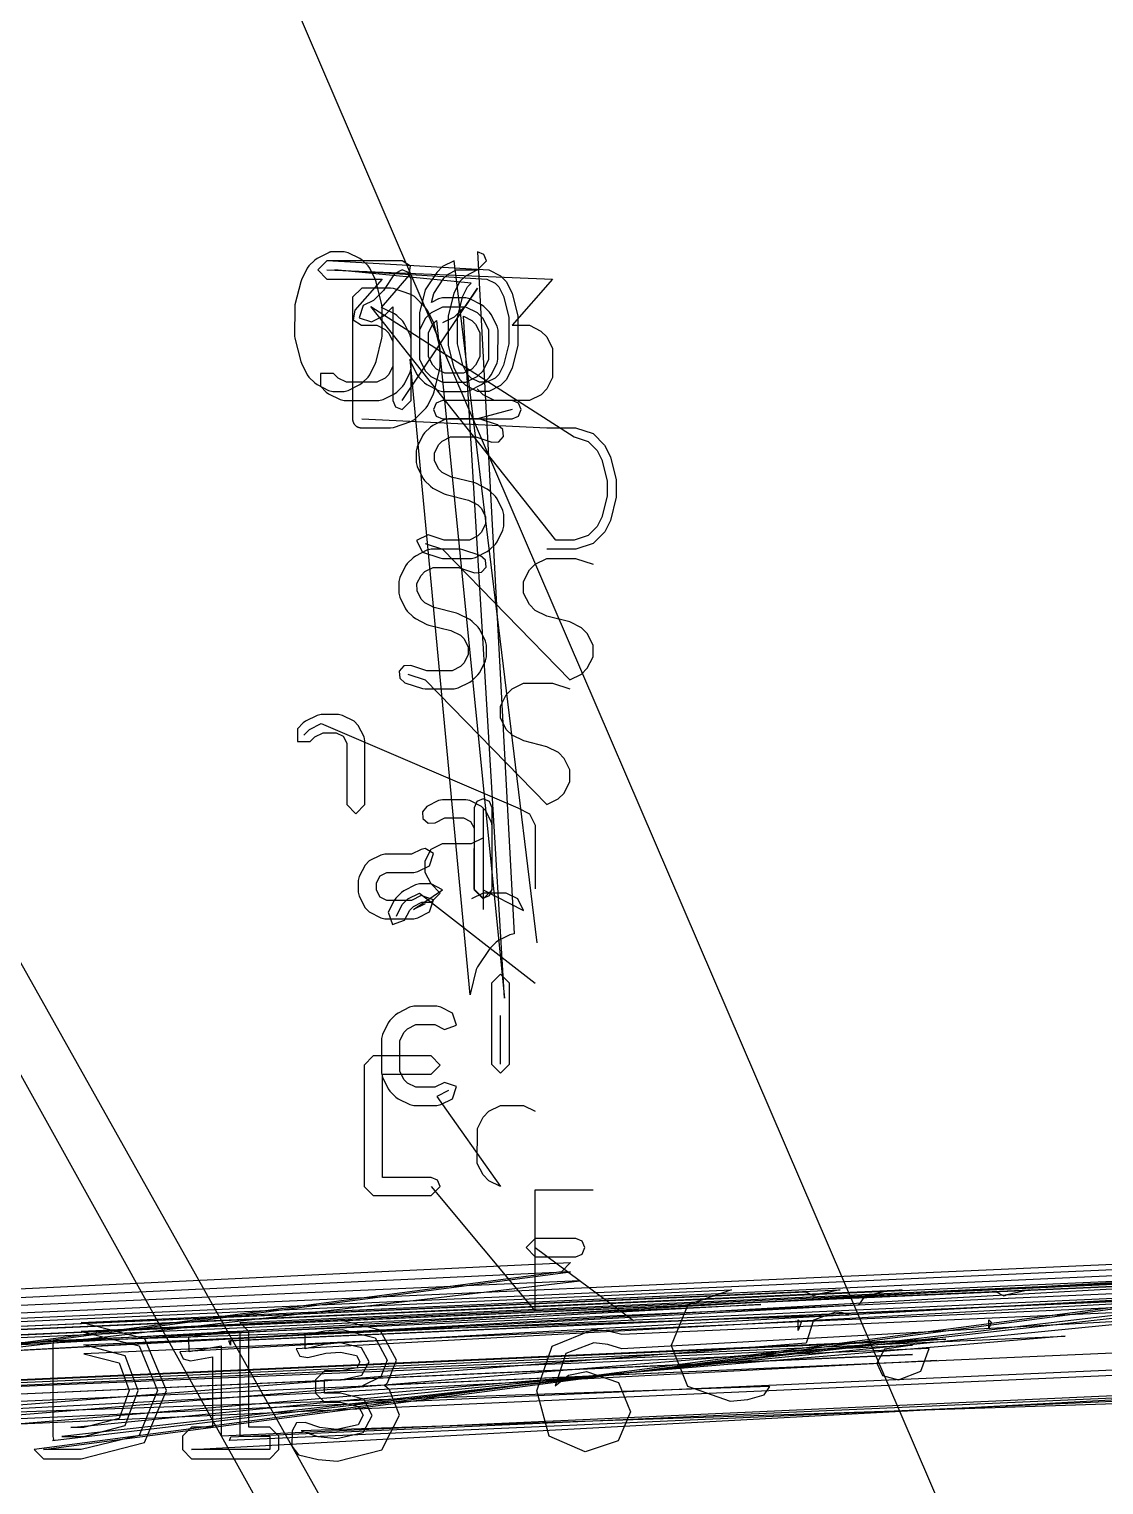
# Model space of a CAD drawing. Extents: x 0 to 334, y -361 to 120.
# Drawn here: x 147.76 to 156.61, y -13.02 to -1.04 of the extents above; entities that cross this region are included whole.
import ezdxf

# ---------------------------------------------------------------- set-up
doc = ezdxf.new("R2010")
doc.units = 0

msp = doc.modelspace()

# ---------------------------------------------------------------- linework, layer by layer
at = {"layer": 'Layer 1'}
for p, q in [((96.89, 81.7422), (317.14, -314.473)), ((96.89, 81.7422), (317.14, -310.473)), ((131.8, 41.4079), (190.42, -95.0149)), ((150.23401, -2.876572), (150.23365, -2.876716)), ((150.23437, -2.876427), (150.23401, -2.876572)), ((150.23472, -2.876285), (150.23437, -2.876427)), ((150.23508, -2.876144), (150.23472, -2.876285)), ((150.23544, -2.876006), (150.23508, -2.876144)), ((150.2358, -2.875869), (150.23544, -2.876006)), ((150.23616, -2.875735), (150.2358, -2.875869)), ((150.23652, -2.875602), (150.23616, -2.875735)), ((150.23689, -2.875471), (150.23652, -2.875602)), ((150.23725, -2.875341), (150.23689, -2.875471)), ((150.23761, -2.875215), (150.23725, -2.875341)), ((150.23798, -2.875089), (150.23761, -2.875215)), ((150.23834, -2.874965), (150.23798, -2.875089)), ((150.23871, -2.874843), (150.23834, -2.874965)), ((150.23907, -2.874724), (150.23871, -2.874843)), ((150.23944, -2.874606), (150.23907, -2.874724)), ((150.23981, -2.87449), (150.23944, -2.874606)), ((150.24017, -2.874375), (150.23981, -2.87449)), ((150.24054, -2.874264), (150.24017, -2.874375)), ((150.24091, -2.874152), (150.24054, -2.874264)), ((150.24128, -2.874045), (150.24091, -2.874152)), ((150.24165, -2.873937), (150.24128, -2.874045)), ((150.24202, -2.873833), (150.24165, -2.873937)), ((150.24239, -2.87373), (150.24202, -2.873833)), ((150.24276, -2.87363), (150.24239, -2.87373)), ((150.24314, -2.87353), (150.24276, -2.87363)), ((150.24351, -2.873434), (150.24314, -2.87353)), ((150.24388, -2.873338), (150.24351, -2.873434)), ((150.24425, -2.873245), (150.24388, -2.873338)), ((150.24463, -2.873153), (150.24425, -2.873245)), ((150.245, -2.873064), (150.24463, -2.873153)), ((150.24538, -2.872976), (150.245, -2.873064)), ((150.24575, -2.872891), (150.24538, -2.872976)), ((150.24613, -2.872807), (150.24575, -2.872891)), ((150.2465, -2.872726), (150.24613, -2.872807)), ((150.24688, -2.872646), (150.2465, -2.872726)), ((150.24726, -2.872568), (150.24688, -2.872646)), ((150.24764, -2.872492), (150.24726, -2.872568)), ((150.24801, -2.872418), (150.24764, -2.872492)), ((150.24839, -2.872346), (150.24801, -2.872418)), ((150.24877, -2.872276), (150.24839, -2.872346)), ((150.24915, -2.872208), (150.24877, -2.872276)), ((150.24953, -2.872142), (150.24915, -2.872208)), ((150.24991, -2.872077), (150.24953, -2.872142)), ((150.25029, -2.872015), (150.24991, -2.872077)), ((150.25067, -2.871954), (150.25029, -2.872015)), ((150.25105, -2.871897), (150.25067, -2.871954)), ((150.25143, -2.87184), (150.25105, -2.871897)), ((150.25181, -2.871786), (150.25143, -2.87184)), ((150.25219, -2.871733), (150.25181, -2.871786)), ((150.25257, -2.871683), (150.25219, -2.871733)), ((150.25296, -2.871633), (150.25257, -2.871683)), ((150.25334, -2.871587), (150.25296, -2.871633)), ((150.25372, -2.871542), (150.25334, -2.871587)), ((150.2541, -2.8715), (150.25372, -2.871542)), ((150.25449, -2.871459), (150.2541, -2.8715)), ((150.25487, -2.871421), (150.25449, -2.871459)), ((150.25525, -2.871383), (150.25487, -2.871421)), ((150.25564, -2.871349), (150.25525, -2.871383)), ((150.25602, -2.871315), (150.25564, -2.871349)), ((150.2564, -2.871285), (150.25602, -2.871315)), ((150.25679, -2.871255), (150.2564, -2.871285)), ((150.25717, -2.871229), (150.25679, -2.871255)), ((150.25756, -2.871203), (150.25717, -2.871229)), ((150.25794, -2.871181), (150.25756, -2.871203)), ((150.25832, -2.871159), (150.25794, -2.871181)), ((150.25871, -2.871141), (150.25832, -2.871159)), ((150.25909, -2.871123), (150.25871, -2.871141)), ((150.25948, -2.871109), (150.25909, -2.871123)), ((150.25986, -2.871095), (150.25948, -2.871109)), ((150.26025, -2.871084), (150.25986, -2.871095)), ((150.26063, -2.871074), (150.26025, -2.871084)), ((150.26102, -2.871068), (150.26063, -2.871074)), ((150.2614, -2.871062), (150.26102, -2.871068)), ((150.26179, -2.871059), (150.2614, -2.871062)), ((150.26217, -2.871057), (150.26179, -2.871059)), ((150.26223, -2.871057), (150.26217, -2.871057)), ((150.3569, -2.871057), (150.26223, -2.871057)), ((150.39044, -2.878975), (150.3569, -2.871057)), ((151.506033, -2.893027), (151.453, -2.87106)), ((151.453, -2.87106), (151.75468, -8.48742)), ((150.06634, -2.988263), (150.0523, -3.007755)), ((150.11396, -2.940644), (150.06634, -2.988263)), ((150.13345, -2.926595), (150.11396, -2.940644)), ((150.22869, -2.878975), (150.13345, -2.926595)), ((150.214, -2.946057), (150.139, -3.021057)), ((150.833, -2.946061), (150.214, -2.946057)), ((150.22875, -2.878948), (150.22869, -2.878975)), ((150.22909, -2.878778), (150.22875, -2.878948)), ((150.22944, -2.878607), (150.22909, -2.878778)), ((150.22979, -2.878441), (150.22944, -2.878607)), ((150.23013, -2.878274), (150.22979, -2.878441)), ((150.23048, -2.878111), (150.23013, -2.878274)), ((150.23083, -2.877948), (150.23048, -2.878111)), ((150.23118, -2.877789), (150.23083, -2.877948)), ((150.23153, -2.87763), (150.23118, -2.877789)), ((150.23188, -2.877474), (150.23153, -2.87763)), ((150.23224, -2.877318), (150.23188, -2.877474)), ((150.23259, -2.877165), (150.23224, -2.877318)), ((150.23294, -2.877014), (150.23259, -2.877165)), ((150.2333, -2.876865), (150.23294, -2.877014)), ((150.23365, -2.876716), (150.2333, -2.876865)), ((150.26223, -2.946057), (151.548, -3.02106)), ((150.48568, -2.926595), (150.39044, -2.878975)), ((150.50517, -2.940644), (150.48568, -2.926595)), ((150.55279, -2.988263), (150.50517, -2.940644)), ((150.56684, -3.007755), (150.55279, -2.988263)), ((150.901285, -2.990076), (150.833, -2.946061)), ((150.88944, -3.070449), (150.901285, -2.990076)), ((151.16677, -2.99368), (151.11915, -3.041299)), ((151.262, -2.94606), (151.16677, -2.99368)), ((151.94516, -8.56242), (151.262, -2.94606)), ((151.453, -3.02106), (151.528, -2.94606)), ((151.528, -2.94606), (151.506033, -2.893027)), ((150.00468, -3.102993), (149.999, -3.118344)), ((150.0523, -3.007755), (150.00468, -3.102993)), ((150.139, -3.021057), (150.214, -3.096057)), ((150.214, -3.021057), (152.072, -3.09606)), ((150.214, -3.096057), (150.668, -3.09606)), ((150.27994, -3.021057), (151.53, -3.09606)), ((151.40128, -3.130323), (150.27994, -3.021057)), ((150.668, -3.09606), (150.44351, -3.352625)), ((150.61446, -3.102993), (150.56684, -3.007755)), ((150.62014, -3.118344), (150.61446, -3.102993)), ((150.66256, -3.329741), (150.88944, -3.070449)), ((150.77069, -3.054457), (150.67957, -3.191136)), ((150.83275, -3.021078), (150.77069, -3.054457)), ((150.885904, -3.04292), (150.83266, -3.021078)), ((150.83266, -3.021078), (150.83275, -3.021078)), ((150.908, -3.09606), (150.885904, -3.04292)), ((150.908, -4.09606), (150.908, -3.09606)), ((151.11915, -3.041299), (151.02391, -3.184156)), ((151.09375, -3.214946), (151.17766, -3.089078)), ((151.17766, -3.089078), (151.21142, -3.055316)), ((151.21142, -3.055316), (151.27994, -3.021057)), ((151.26162, -3.211534), (151.30924, -3.116296)), ((151.27994, -3.021057), (151.453, -3.02106)), ((151.30924, -3.116296), (151.35686, -3.068677)), ((151.35686, -3.068677), (151.45209, -3.021057)), ((151.53, -3.09606), (151.59851, -3.130319)), ((151.548, -3.02106), (151.64324, -3.06868)), ((151.64324, -3.06868), (151.69086, -3.116299)), ((151.69086, -3.116299), (151.73848, -3.211537)), ((152.072, -3.09606), (151.73866, -3.477013)), ((149.999, -3.118344), (149.95138, -3.30882)), ((150.50062, -3.17104), (150.42562, -3.24604)), ((150.73866, -3.171048), (150.50062, -3.17104)), ((150.67957, -3.191136), (150.59819, -3.272517)), ((150.66776, -3.30882), (150.62014, -3.118344)), ((150.76238, -3.174897), (150.73866, -3.171048)), ((150.90524, -3.222517), (150.76238, -3.174897)), ((150.83309, -4.096058), (151.453, -3.17104)), ((150.93455, -3.240635), (150.90524, -3.222517)), ((151.02391, -3.184156), (150.97629, -3.374632)), ((151.07523, -3.289043), (151.09375, -3.214946)), ((151.214, -3.40201), (151.26162, -3.211534)), ((151.33238, -3.237718), (151.37088, -3.16073)), ((151.453, -3.17104), (151.35776, -3.313898)), ((151.37088, -3.16073), (151.40128, -3.130323)), ((151.59851, -3.130319), (151.62892, -3.160726)), ((151.62892, -3.160726), (151.66742, -3.237714)), ((151.73848, -3.211537), (151.7861, -3.402013)), ((149.94914, -3.32701), (149.949, -3.56511)), ((149.95138, -3.30882), (149.94914, -3.32701)), ((150.42562, -3.24604), (150.425, -4.24604)), ((150.44351, -3.352625), (150.431665, -3.432998)), ((150.51384, -3.314693), (150.4803, -3.415316)), ((150.59819, -3.272517), (150.51384, -3.314693)), ((150.57562, -3.32104), (152.25, -4.39604)), ((152.099, -5.24604), (150.57562, -3.32104)), ((150.67606, -3.334932), (150.66256, -3.329741)), ((150.67, -3.32701), (150.66776, -3.30882)), ((150.6701, -3.565108), (150.67, -3.32701)), ((150.7713, -3.382551), (150.67606, -3.334932)), ((150.69565, -3.387189), (150.75809, -3.324745)), ((150.75809, -3.324745), (150.758, -4.09606)), ((151.02979, -3.335873), (150.93455, -3.240635)), ((151.04384, -3.355365), (151.02979, -3.335873)), ((151.09146, -3.450603), (151.04384, -3.355365)), ((151.167, -3.32701), (151.07176, -3.374629)), ((151.13346, -3.259928), (151.07523, -3.289043)), ((151.167, -3.25201), (151.13346, -3.259928)), ((151.35752, -3.252014), (151.167, -3.25201)), ((151.35752, -3.327014), (151.167, -3.32701)), ((151.35776, -3.313898), (151.26253, -3.409136)), ((151.289, -3.41125), (151.33238, -3.237718)), ((151.39106, -3.259932), (151.35752, -3.252014)), ((151.45276, -3.374633), (151.35752, -3.327014)), ((151.4863, -3.307551), (151.39106, -3.259932)), ((151.50579, -3.3216), (151.4863, -3.307551)), ((151.55341, -3.369219), (151.50579, -3.3216)), ((151.66742, -3.237714), (151.7108, -3.411246)), ((150.431665, -3.432998), (150.49995, -3.477013)), ((150.4803, -3.415316), (150.58092, -3.448857)), ((150.58092, -3.448857), (150.67616, -3.401238)), ((150.67616, -3.401238), (150.69565, -3.387189)), ((150.79079, -3.3966), (150.7713, -3.382551)), ((150.83841, -3.444219), (150.79079, -3.3966)), ((150.85246, -3.463711), (150.83841, -3.444219)), ((150.90008, -3.558949), (150.85246, -3.463711)), ((150.97629, -3.374632), (150.976, -3.75558)), ((151.02414, -3.422248), (150.97652, -3.517486)), ((151.07176, -3.374629), (151.02414, -3.422248)), ((151.051, -3.5352), (151.08526, -3.466684)), ((151.08526, -3.466684), (151.11567, -3.436277)), ((151.09714, -3.465954), (151.09146, -3.450603)), ((151.14476, -3.65643), (151.09714, -3.465954)), ((151.11567, -3.436277), (151.67715, -9.018373)), ((151.26253, -3.409136), (151.16729, -3.456755)), ((151.21491, -3.640108), (151.214, -3.40201)), ((151.2892, -3.630875), (151.289, -3.41125)), ((151.67715, -9.018373), (151.34, -3.40201)), ((151.34, -3.40201), (151.40851, -3.436268)), ((151.40851, -3.436268), (151.43892, -3.466675)), ((151.43892, -3.466675), (151.47318, -3.535191)), ((151.50038, -3.422252), (151.45276, -3.374633)), ((151.548, -3.51749), (151.50038, -3.422252)), ((151.56746, -3.388711), (151.55341, -3.369219)), ((151.61508, -3.483949), (151.56746, -3.388711)), ((151.7108, -3.411246), (151.711, -3.63088)), ((151.7861, -3.402013), (151.786, -3.64011)), ((149.949, -3.56511), (149.95124, -3.5833)), ((149.95124, -3.5833), (149.99886, -3.773776)), ((150.49995, -3.477013), (150.625, -3.47701)), ((150.62024, -3.773774), (150.66786, -3.583298)), ((150.625, -3.47701), (150.69351, -3.511268)), ((150.66786, -3.583298), (150.6701, -3.565108)), ((150.69351, -3.511268), (150.72392, -3.541675)), ((150.72392, -3.541675), (150.75818, -3.610191)), ((150.908, -3.59249), (150.90008, -3.558949)), ((150.90848, -3.830584), (150.908, -3.59249)), ((151.05082, -3.737879), (151.051, -3.5352)), ((151.47318, -3.535191), (151.473, -3.73788)), ((151.54748, -3.755584), (151.548, -3.51749)), ((151.623, -3.51749), (151.61508, -3.483949)), ((151.62248, -3.755584), (151.623, -3.51749)), ((151.73866, -3.477013), (151.881, -3.47701)), ((151.881, -3.47701), (151.97624, -3.524629)), ((151.97624, -3.524629), (152.02386, -3.572248)), ((152.02386, -3.572248), (152.07148, -3.667486)), ((150.75818, -3.610191), (150.758, -3.81288)), ((151.147, -3.67462), (151.14476, -3.65643)), ((151.14734, -3.817469), (151.147, -3.67462)), ((151.26253, -3.830584), (151.21491, -3.640108)), ((151.33258, -3.804407), (151.2892, -3.630875)), ((151.711, -3.63088), (151.66762, -3.804412)), ((151.786, -3.64011), (151.73838, -3.830586)), ((152.07148, -3.667486), (152.072, -3.90559)), ((149.99886, -3.773776), (150.00454, -3.789127)), ((150.00454, -3.789127), (150.05216, -3.884365)), ((150.56694, -3.884363), (150.61456, -3.789125)), ((150.61456, -3.789125), (150.62024, -3.773774)), ((150.758, -3.81288), (150.72374, -3.881396)), ((150.90056, -3.864125), (150.90848, -3.830584)), ((151.39397, -8.990992), (150.901, -3.75558)), ((150.901, -3.75558), (150.90892, -3.789121)), ((150.90892, -3.789121), (150.95654, -3.884359)), ((150.976, -3.75558), (151.02362, -3.850818)), ((151.08508, -3.806395), (151.05082, -3.737879)), ((151.11549, -3.836802), (151.08508, -3.806395)), ((151.1451, -3.835659), (151.14734, -3.817469)), ((151.31015, -3.925822), (151.26253, -3.830584)), ((151.37108, -3.881395), (151.33258, -3.804407)), ((151.43874, -3.806396), (151.40833, -3.836803)), ((151.473, -3.73788), (151.43874, -3.806396)), ((151.49986, -3.850822), (151.54748, -3.755584)), ((151.56694, -3.884363), (151.61456, -3.789125)), ((151.61456, -3.789125), (151.62248, -3.755584)), ((151.66762, -3.804412), (151.62912, -3.8814)), ((151.73838, -3.830586), (151.69076, -3.925824)), ((150.05216, -3.884365), (150.0662, -3.903857)), ((150.0662, -3.903857), (150.11382, -3.951476)), ((150.11382, -3.951476), (150.13332, -3.965525)), ((150.26747, -3.872789), (150.16141, -3.872789)), ((150.16141, -3.872789), (150.16141, -3.978855)), ((150.30649, -3.911802), (150.26747, -3.872789)), ((150.375, -3.94606), (150.30649, -3.911802)), ((150.62482, -3.946061), (150.375, -3.94606)), ((150.48578, -3.965523), (150.50527, -3.951474)), ((150.50527, -3.951474), (150.55289, -3.903855)), ((150.55289, -3.903855), (150.56694, -3.884363)), ((150.69333, -3.911803), (150.62482, -3.946061)), ((150.72374, -3.881396), (150.69333, -3.911803)), ((150.85294, -3.959363), (150.90056, -3.864125)), ((150.95654, -3.884359), (150.97059, -3.903851)), ((150.97059, -3.903851), (151.01821, -3.95147)), ((151.01821, -3.95147), (151.0377, -3.965519)), ((151.02362, -3.850818), (151.07124, -3.898437)), ((151.07124, -3.898437), (151.16648, -3.946056)), ((151.09748, -4.026135), (151.1451, -3.835659)), ((151.184, -3.87106), (151.11549, -3.836802)), ((151.16648, -3.946056), (151.357, -3.94606)), ((151.33982, -3.871061), (151.184, -3.87106)), ((151.35777, -3.973441), (151.31015, -3.925822)), ((151.40833, -3.836803), (151.33982, -3.871061)), ((151.357, -3.94606), (151.45224, -3.898441)), ((151.40148, -3.911802), (151.37108, -3.881395)), ((151.47, -3.94606), (151.40148, -3.911802)), ((151.45224, -3.898441), (151.49986, -3.850822)), ((151.5302, -3.946065), (151.47, -3.94606)), ((151.48578, -3.965523), (151.50527, -3.951474)), ((151.50527, -3.951474), (151.55289, -3.903855)), ((151.59871, -3.911807), (151.5302, -3.946065)), ((151.55289, -3.903855), (151.56694, -3.884363)), ((151.62912, -3.8814), (151.59871, -3.911807)), ((151.69076, -3.925824), (151.64314, -3.973443)), ((152.072, -3.90559), (152.02438, -4.000828)), ((150.13332, -3.965525), (150.22855, -4.013144)), ((150.16141, -3.978855), (150.20903, -4.026474)), ((150.20903, -4.026474), (150.22852, -4.040523)), ((150.22852, -4.040523), (150.32376, -4.088142)), ((150.22855, -4.013144), (150.26209, -4.021062)), ((150.26209, -4.021062), (150.357, -4.02106)), ((150.357, -4.02106), (150.39054, -4.013142)), ((150.39054, -4.013142), (150.48578, -3.965523)), ((150.67654, -4.088142), (150.77178, -4.040523)), ((150.77178, -4.040523), (150.79127, -4.026474)), ((150.79127, -4.026474), (150.83889, -3.978855)), ((150.83889, -3.978855), (150.85294, -3.959363)), ((151.0377, -3.965519), (151.13294, -4.013138)), ((151.04418, -4.136724), (151.0918, -4.041486)), ((151.0918, -4.041486), (151.09748, -4.026135)), ((151.13294, -4.013138), (151.16648, -4.021056)), ((151.16648, -4.021056), (151.357, -4.02106)), ((151.357, -4.02106), (151.39054, -4.013142)), ((151.453, -4.02106), (151.35777, -3.973441)), ((151.39054, -4.013142), (151.48578, -3.965523)), ((151.49976, -4.048441), (151.45214, -4.000822)), ((151.5479, -4.021062), (151.453, -4.02106)), ((151.595, -4.09606), (151.49976, -4.048441)), ((151.64314, -3.973443), (151.5479, -4.021062)), ((151.97676, -4.048447), (151.88152, -4.096066)), ((152.02438, -4.000828), (151.97676, -4.048447)), ((150.32376, -4.088142), (150.3573, -4.09606)), ((150.3573, -4.09606), (150.643, -4.09606)), ((150.643, -4.09606), (150.67654, -4.088142)), ((150.758, -4.09606), (150.779967, -4.149093)), ((150.779967, -4.149093), (150.833, -4.17106)), ((150.833, -4.17106), (150.908, -4.09606)), ((150.93489, -4.251454), (151.03013, -4.156216)), ((151.03013, -4.156216), (151.04418, -4.136724)), ((151.114257, -4.118007), (151.09229, -4.17104)), ((151.09229, -4.17104), (151.114257, -4.224073)), ((151.16729, -4.09604), (151.114257, -4.118007)), ((151.739, -4.09604), (151.16729, -4.09604)), ((151.73872, -4.17104), (151.453, -4.24604)), ((151.88152, -4.096066), (151.595, -4.09606)), ((151.792033, -4.118007), (151.739, -4.09604)), ((151.814, -4.17104), (151.792033, -4.118007)), ((151.792033, -4.224073), (151.814, -4.17104)), ((150.425, -4.24604), (150.42501, -4.24758)), ((150.42501, -4.24758), (150.4251, -4.249888)), ((150.4251, -4.249888), (150.42514, -4.250657)), ((150.42514, -4.250657), (150.42532, -4.25296)), ((150.42532, -4.25296), (150.42539, -4.253726)), ((150.42539, -4.253726), (150.42547, -4.254492)), ((150.42547, -4.254492), (150.42577, -4.256783)), ((150.42577, -4.256783), (150.42601, -4.258305)), ((150.42601, -4.258305), (150.42627, -4.259821)), ((150.42627, -4.259821), (150.42657, -4.261332)), ((150.42657, -4.261332), (150.42708, -4.263586)), ((150.42708, -4.263586), (150.42745, -4.265079)), ((150.42745, -4.265079), (150.42786, -4.266565)), ((150.42786, -4.266565), (150.42807, -4.267304)), ((150.42807, -4.267304), (150.42853, -4.268776)), ((150.42853, -4.268776), (150.42876, -4.269509)), ((150.42876, -4.269509), (150.42901, -4.270239)), ((150.42901, -4.270239), (150.42926, -4.270967)), ((150.42926, -4.270967), (150.42952, -4.271692)), ((150.42952, -4.271692), (150.42979, -4.272414)), ((150.42979, -4.272414), (150.43006, -4.273133)), ((150.43006, -4.273133), (150.43034, -4.27385)), ((150.43034, -4.27385), (150.43186, -4.277387)), ((150.43186, -4.277387), (150.43219, -4.278085)), ((150.43219, -4.278085), (150.43252, -4.278779)), ((150.43252, -4.278779), (150.43286, -4.27947)), ((150.43286, -4.27947), (150.43321, -4.280158)), ((150.43321, -4.280158), (150.43392, -4.281522)), ((150.43392, -4.281522), (150.43429, -4.282199)), ((150.43429, -4.282199), (150.43543, -4.284205)), ((150.43543, -4.284205), (150.43583, -4.284866)), ((150.43583, -4.284866), (150.43664, -4.286175)), ((150.43664, -4.286175), (150.43705, -4.286823)), ((150.43705, -4.286823), (150.4379, -4.288107)), ((150.4379, -4.288107), (150.43834, -4.288742)), ((150.43834, -4.288742), (150.43878, -4.289373)), ((150.43878, -4.289373), (150.43923, -4.289999)), ((150.43923, -4.289999), (150.44015, -4.291238)), ((150.44015, -4.291238), (150.44109, -4.292457)), ((150.44109, -4.292457), (150.44205, -4.293657)), ((150.44205, -4.293657), (150.44254, -4.294249)), ((150.44254, -4.294249), (150.44406, -4.295995)), ((150.44406, -4.295995), (150.44457, -4.296567)), ((150.44457, -4.296567), (150.44509, -4.297134)), ((150.44509, -4.297134), (150.44562, -4.297695)), ((150.44562, -4.297695), (150.44615, -4.29825)), ((150.44615, -4.29825), (150.44669, -4.2988)), ((150.44669, -4.2988), (150.4489, -4.300944)), ((150.4489, -4.300944), (150.45062, -4.302491)), ((150.45062, -4.302491), (150.45358, -4.304951)), ((150.45358, -4.304951), (150.45666, -4.307255)), ((150.45666, -4.307255), (150.45793, -4.308132)), ((150.45793, -4.308132), (150.45921, -4.308982)), ((150.45921, -4.308982), (150.45986, -4.309398)), ((150.45986, -4.309398), (150.46051, -4.309806)), ((150.46051, -4.309806), (150.46117, -4.310208)), ((150.46117, -4.310208), (150.46183, -4.310603)), ((150.46183, -4.310603), (150.4625, -4.310992)), ((150.4625, -4.310992), (150.46384, -4.311748)), ((150.46384, -4.311748), (150.46451, -4.312116)), ((150.46451, -4.312116), (150.46519, -4.312477)), ((150.46519, -4.312477), (150.46588, -4.31283)), ((150.46588, -4.31283), (150.46726, -4.313517)), ((150.46726, -4.313517), (150.46795, -4.313849)), ((150.46795, -4.313849), (150.46935, -4.314493)), ((150.46935, -4.314493), (150.47076, -4.315108)), ((150.50062, -4.24604), (152.024, -4.32104)), ((150.76272, -4.317191), (150.90558, -4.269572)), ((150.90558, -4.269572), (150.93489, -4.251454)), ((151.08569, -4.301578), (151.0662, -4.315627)), ((151.18093, -4.253958), (151.08569, -4.301578)), ((151.114257, -4.224073), (151.16729, -4.24604)), ((151.16729, -4.24604), (151.739, -4.24604)), ((151.21447, -4.24604), (151.18093, -4.253958)), ((151.45317, -4.24604), (151.21447, -4.24604)), ((151.47689, -4.249889), (151.45317, -4.24604)), ((151.61974, -4.297509), (151.47689, -4.249889)), ((151.663109, -4.335118), (151.61974, -4.297509)), ((151.739, -4.24604), (151.792033, -4.224073)), ((150.47076, -4.315108), (150.47147, -4.315404)), ((150.47147, -4.315404), (150.47219, -4.315694)), ((150.47219, -4.315694), (150.4729, -4.315975)), ((150.4729, -4.315975), (150.47362, -4.31625)), ((150.47362, -4.31625), (150.47434, -4.316517)), ((150.47434, -4.316517), (150.47507, -4.316777)), ((150.47507, -4.316777), (150.4758, -4.317029)), ((150.4758, -4.317029), (150.47799, -4.31774)), ((150.47799, -4.31774), (150.47873, -4.317962)), ((150.47873, -4.317962), (150.48096, -4.318583)), ((150.48096, -4.318583), (150.4847, -4.319464)), ((150.4847, -4.319464), (150.48546, -4.319618)), ((150.48546, -4.319618), (150.48622, -4.319763)), ((150.48622, -4.319763), (150.48697, -4.319901)), ((150.48697, -4.319901), (150.48849, -4.320152)), ((150.48849, -4.320152), (150.48925, -4.320267)), ((150.48925, -4.320267), (150.49002, -4.320373)), ((150.49002, -4.320373), (150.49461, -4.320846)), ((150.49461, -4.320846), (150.49538, -4.320898)), ((150.49538, -4.320898), (150.49692, -4.320977)), ((150.49692, -4.320977), (150.49846, -4.321024)), ((150.49846, -4.321024), (150.5, -4.32104)), ((150.5, -4.32104), (150.739, -4.32104)), ((150.739, -4.32104), (150.76272, -4.317191)), ((151.00453, -4.382738), (150.95691, -4.477976)), ((151.01858, -4.363246), (151.00453, -4.382738)), ((151.0662, -4.315627), (151.01858, -4.363246)), ((151.13325, -4.460704), (151.16366, -4.430297)), ((151.16366, -4.430297), (151.23218, -4.396038)), ((151.23218, -4.396038), (151.441, -4.39604)), ((151.441, -4.39604), (151.57231, -4.439811)), ((151.629569, -4.435743), (151.66718, -4.392378)), ((151.66718, -4.392378), (151.663109, -4.335118)), ((152.024, -4.32104), (152.262, -4.32104)), ((152.25, -4.39604), (152.36452, -4.434212)), ((152.262, -4.32104), (152.40486, -4.36866)), ((152.36452, -4.434212), (152.43863, -4.508325)), ((152.40486, -4.36866), (152.5001, -4.463898)), ((150.95691, -4.477976), (150.949, -4.511517)), ((150.949, -4.511517), (150.949, -4.60676)), ((151.099, -4.52922), (151.13325, -4.460704)), ((151.09957, -4.589054), (151.099, -4.52922)), ((151.57231, -4.439811), (151.629569, -4.435743)), ((152.43863, -4.508325), (152.47712, -4.585313)), ((152.5001, -4.463898), (152.54772, -4.559136)), ((150.949, -4.60676), (150.95691, -4.640301)), ((150.95691, -4.640301), (151.00453, -4.735539)), ((151.13382, -4.65757), (151.09957, -4.589054)), ((151.16423, -4.687977), (151.13382, -4.65757)), ((152.47712, -4.585313), (152.52051, -4.758845)), ((152.54772, -4.559136), (152.59534, -4.749612)), ((151.00453, -4.735539), (151.01858, -4.755031)), ((151.01858, -4.755031), (151.0662, -4.80265)), ((151.24122, -4.726471), (151.16423, -4.687977)), ((151.42371, -4.772093), (151.24122, -4.726471)), ((151.43906, -4.777772), (151.42371, -4.772093)), ((151.5343, -4.825391), (151.43906, -4.777772)), ((152.52051, -4.758845), (152.521, -4.88324)), ((152.59534, -4.749612), (152.596, -4.89247)), ((151.0662, -4.80265), (151.08569, -4.816699)), ((151.08569, -4.816699), (151.18093, -4.864318)), ((151.18093, -4.864318), (151.19628, -4.869997)), ((151.19628, -4.869997), (151.37877, -4.915619)), ((151.55379, -4.83944), (151.5343, -4.825391)), ((151.60141, -4.887059), (151.55379, -4.83944)), ((151.61546, -4.906551), (151.60141, -4.887059)), ((151.66308, -5.001789), (151.61546, -4.906551)), ((152.521, -4.88324), (152.47761, -5.056772)), ((152.596, -4.89247), (152.54838, -5.082946)), ((151.37877, -4.915619), (151.45576, -4.954113)), ((151.45576, -4.954113), (151.48617, -4.98452)), ((151.48617, -4.98452), (151.52043, -5.053036)), ((151.671, -5.03533), (151.66308, -5.001789)), ((151.521, -5.11286), (151.48674, -5.181376)), ((151.52043, -5.053036), (151.521, -5.11286)), ((151.66256, -5.164105), (151.67048, -5.130564)), ((151.67048, -5.130564), (151.671, -5.03533)), ((152.43912, -5.13376), (152.36501, -5.207873)), ((152.47761, -5.056772), (152.43912, -5.13376)), ((152.54838, -5.082946), (152.50076, -5.178184)), ((151.04769, -5.20227), (150.95283, -5.249704)), ((150.95283, -5.249704), (151.00026, -5.344572)), ((151.024, -5.27342), (151.16685, -5.321039)), ((151.179, -5.24604), (151.04769, -5.20227)), ((151.38781, -5.246041), (151.179, -5.24604)), ((151.45633, -5.211783), (151.38781, -5.246041)), ((151.48674, -5.181376), (151.45633, -5.211783)), ((151.60089, -5.278835), (151.61494, -5.259343)), ((151.61494, -5.259343), (151.66256, -5.164105)), ((152.25049, -5.246044), (152.099, -5.24604)), ((152.36501, -5.207873), (152.25049, -5.246044)), ((152.40552, -5.273422), (152.26266, -5.321041)), ((152.50076, -5.178184), (152.40552, -5.273422)), ((150.92325, -5.390627), (150.87563, -5.438246)), ((150.94274, -5.376578), (150.92325, -5.390627)), ((151.03798, -5.328958), (150.94274, -5.376578)), ((151.00026, -5.344572), (151.14312, -5.392191)), ((151.07152, -5.32104), (151.03798, -5.328958)), ((151.31017, -5.32104), (151.07152, -5.32104)), ((151.14312, -5.392191), (151.16683, -5.39604)), ((151.16685, -5.321039), (152.215, -6.39604)), ((151.33389, -5.324889), (151.31017, -5.32104)), ((151.47674, -5.372509), (151.33389, -5.324889)), ((151.405, -5.39604), (151.43854, -5.388122)), ((151.43854, -5.388122), (151.53378, -5.340503)), ((151.520109, -5.410118), (151.47674, -5.372509)), ((151.53378, -5.340503), (151.55327, -5.326454)), ((151.55327, -5.326454), (151.60089, -5.278835)), ((152.26266, -5.321041), (152.024, -5.32104)), ((150.86158, -5.457738), (150.81396, -5.552976)), ((150.87563, -5.438246), (150.86158, -5.457738)), ((150.99025, -5.535704), (151.02066, -5.505297)), ((151.02066, -5.505297), (151.08918, -5.471038)), ((151.08918, -5.471038), (151.298, -5.47104)), ((151.16683, -5.39604), (151.405, -5.39604)), ((151.298, -5.47104), (151.42931, -5.514811)), ((151.42931, -5.514811), (151.486569, -5.510743)), ((151.486569, -5.510743), (151.52418, -5.467378)), ((151.52418, -5.467378), (151.520109, -5.410118)), ((151.834, -5.58652), (151.88162, -5.491282)), ((151.88162, -5.491282), (151.92923, -5.443663)), ((151.92923, -5.443663), (152.02447, -5.396043)), ((152.02447, -5.396043), (152.262, -5.39604)), ((152.262, -5.39604), (152.40486, -5.44366)), ((150.80605, -5.586517), (150.806, -5.68176)), ((150.81396, -5.552976), (150.80605, -5.586517)), ((150.956, -5.60422), (150.99025, -5.535704)), ((150.95658, -5.664054), (150.956, -5.60422)), ((151.83357, -5.681759), (151.834, -5.58652)), ((150.806, -5.68176), (150.81391, -5.715301)), ((150.81391, -5.715301), (150.86153, -5.810539)), ((150.99083, -5.73257), (150.95658, -5.664054)), ((151.02124, -5.762977), (150.99083, -5.73257)), ((151.88119, -5.776997), (151.83357, -5.681759)), ((150.86153, -5.810539), (150.87558, -5.830031)), ((150.87558, -5.830031), (150.9232, -5.87765)), ((151.09823, -5.801471), (151.02124, -5.762977)), ((151.28072, -5.847093), (151.09823, -5.801471)), ((151.29607, -5.852772), (151.28072, -5.847093)), ((151.39131, -5.900391), (151.29607, -5.852772)), ((151.9288, -5.824616), (151.88119, -5.776997)), ((152.02404, -5.872235), (151.9288, -5.824616)), ((152.21452, -5.919854), (152.02404, -5.872235)), ((150.9232, -5.87765), (150.94269, -5.891699)), ((150.94269, -5.891699), (151.03793, -5.939318)), ((151.03793, -5.939318), (151.05328, -5.944997)), ((151.05328, -5.944997), (151.23577, -5.990619)), ((151.23577, -5.990619), (151.31276, -6.029113)), ((151.4108, -5.91444), (151.39131, -5.900391)), ((151.45842, -5.962059), (151.4108, -5.91444)), ((151.47247, -5.981551), (151.45842, -5.962059)), ((151.52009, -6.076789), (151.47247, -5.981551)), ((152.30976, -5.967473), (152.21452, -5.919854)), ((152.35738, -6.015092), (152.30976, -5.967473)), ((151.31276, -6.029113), (151.34317, -6.05952)), ((151.34317, -6.05952), (151.37742, -6.128036)), ((151.528, -6.11033), (151.52009, -6.076789)), ((151.52747, -6.205564), (151.528, -6.11033)), ((152.405, -6.11033), (152.35738, -6.015092)), ((152.40548, -6.205564), (152.405, -6.11033)), ((151.378, -6.18786), (151.34375, -6.256376)), ((151.37742, -6.128036), (151.378, -6.18786)), ((151.51956, -6.239105), (151.52747, -6.205564)), ((152.35786, -6.300802), (152.40548, -6.205564)), ((150.847431, -6.281338), (150.80982, -6.324704)), ((150.80982, -6.324704), (150.813892, -6.381963)), ((150.90469, -6.27727), (150.847431, -6.281338)), ((150.88105, -6.34842), (151.0239, -6.396039)), ((151.036, -6.32104), (150.90469, -6.27727)), ((151.24482, -6.321041), (151.036, -6.32104)), ((151.31334, -6.286783), (151.24482, -6.321041)), ((151.34375, -6.256376), (151.31334, -6.286783)), ((151.45789, -6.353835), (151.47194, -6.334343)), ((151.47194, -6.334343), (151.51956, -6.239105)), ((152.215, -6.39604), (152.31024, -6.348421)), ((152.31024, -6.348421), (152.35786, -6.300802)), ((150.813892, -6.381963), (150.85726, -6.419572)), ((150.85726, -6.419572), (151.00012, -6.467191)), ((151.00012, -6.467191), (151.02383, -6.47104)), ((151.02383, -6.47104), (151.262, -6.47104)), ((151.0239, -6.396039), (152.024, -7.42342)), ((151.262, -6.47104), (151.29554, -6.463122)), ((151.29554, -6.463122), (151.39078, -6.415503)), ((151.39078, -6.415503), (151.41027, -6.401454)), ((151.41027, -6.401454), (151.45789, -6.353835)), ((151.69061, -6.518662), (151.73823, -6.471043)), ((151.73823, -6.471043), (151.83347, -6.423423)), ((151.83347, -6.423423), (152.072, -6.42342)), ((152.072, -6.42342), (152.21485, -6.47104)), ((151.643, -6.6139), (151.69061, -6.518662)), ((150.13369, -6.689672), (150.03846, -6.737291)), ((150.16724, -6.681754), (150.13369, -6.689672)), ((150.31014, -6.681753), (150.16724, -6.681754)), ((150.34368, -6.689671), (150.31014, -6.681753)), ((150.43892, -6.73729), (150.34368, -6.689671)), ((151.64358, -6.709139), (151.643, -6.6139)), ((151.69119, -6.804377), (151.64358, -6.709139)), ((150.01896, -6.75134), (149.97135, -6.798959)), ((149.97135, -6.798959), (149.97135, -6.905025)), ((150.03846, -6.737291), (150.01896, -6.75134)), ((150.02438, -6.851992), (150.072, -6.804373)), ((150.072, -6.804373), (150.16724, -6.756754)), ((150.11642, -6.866012), (150.18494, -6.831754)), ((150.16724, -6.756754), (151.786, -7.45081)), ((150.18494, -6.831754), (150.292, -6.83176)), ((150.292, -6.83176), (150.34904, -6.860281)), ((150.47246, -6.770831), (150.43892, -6.73729)), ((150.52008, -6.866069), (150.47246, -6.770831)), ((151.73881, -6.851996), (151.69119, -6.804377)), ((149.97135, -6.905025), (150.07741, -6.905025)), ((150.07741, -6.905025), (150.11642, -6.866012)), ((150.34904, -6.860281), (150.37756, -6.917322)), ((150.37756, -6.917322), (150.378, -7.42342)), ((150.528, -6.89961), (150.52008, -6.866069)), ((150.528, -7.42342), (150.528, -6.89961)), ((151.83405, -6.899615), (151.73881, -6.851996)), ((152.02453, -6.947234), (151.83405, -6.899615)), ((152.11977, -6.994853), (152.02453, -6.947234)), ((152.16739, -7.042472), (152.11977, -6.994853)), ((152.215, -7.13771), (152.16739, -7.042472)), ((152.21447, -7.232944), (152.215, -7.13771)), ((152.16686, -7.328182), (152.21447, -7.232944)), ((150.378, -7.42342), (150.453, -7.49842)), ((150.453, -7.49842), (150.528, -7.42342)), ((151.13336, -7.390864), (151.03813, -7.438483)), ((151.1669, -7.382946), (151.13336, -7.390864)), ((151.35814, -7.382943), (151.1669, -7.382946)), ((151.39168, -7.390861), (151.35814, -7.382943)), ((151.48692, -7.43848), (151.39168, -7.390861)), ((151.447397, -7.397771), (151.42543, -7.450804)), ((151.50043, -7.375804), (151.447397, -7.397771)), ((151.5, -7.37581), (151.50043, -7.375804)), ((151.553033, -7.397777), (151.5, -7.37581)), ((151.575, -7.45081), (151.553033, -7.397777)), ((152.024, -7.42342), (152.11924, -7.375801)), ((152.11924, -7.375801), (152.16686, -7.328182)), ((151.03813, -7.438483), (151.000515, -7.481846)), ((151.000515, -7.481846), (151.00458, -7.539106)), ((151.00458, -7.539106), (151.047948, -7.576719)), ((151.10521, -7.572647), (151.18461, -7.532946)), ((151.18461, -7.532946), (151.34, -7.53295)), ((151.34, -7.53295), (151.39704, -7.561471)), ((151.42543, -7.450804), (151.425, -8.11747)), ((151.52046, -7.472021), (151.48692, -7.43848)), ((151.50043, -7.450804), (151.5, -8.28771)), ((151.56808, -7.567259), (151.52046, -7.472021)), ((151.575, -8.11747), (151.575, -7.45081)), ((151.786, -7.45081), (151.88124, -7.498429)), ((151.88124, -7.498429), (151.92886, -7.593667)), ((151.047948, -7.576719), (151.10521, -7.572647)), ((151.39704, -7.561471), (151.42556, -7.618512)), ((151.42556, -7.618512), (151.426, -8.12461)), ((151.576, -7.6008), (151.56808, -7.567259)), ((151.576, -8.12461), (151.576, -7.6008)), ((151.92886, -7.593667), (151.929, -8.11747)), ((151.02368, -7.784139), (150.99027, -7.792057)), ((151.02411, -7.784141), (151.02368, -7.784139)), ((151.09132, -7.8256), (151.02411, -7.784141)), ((151.07162, -7.791282), (151.16685, -7.743663)), ((151.16685, -7.743663), (151.405, -7.74366)), ((151.405, -7.74366), (151.50024, -7.696041)), ((150.56223, -7.887297), (150.52868, -7.920838)), ((150.65746, -7.839678), (150.56223, -7.887297)), ((150.691, -7.83176), (150.65746, -7.839678)), ((150.91086, -7.831758), (150.691, -7.83176)), ((150.99027, -7.792057), (150.91086, -7.831758)), ((151.024, -7.88652), (151.07162, -7.791282)), ((151.02415, -7.981753), (151.024, -7.88652)), ((151.05778, -7.926223), (151.09132, -7.8256)), ((150.48107, -8.016076), (150.47315, -8.049617)), ((150.52868, -7.920838), (150.48107, -8.016076)), ((150.623, -8.06732), (150.65152, -8.010279)), ((150.65152, -8.010279), (150.70856, -7.981758)), ((150.70856, -7.981758), (150.929, -7.98176)), ((150.929, -7.98176), (150.96254, -7.973842)), ((150.96254, -7.973842), (151.05778, -7.926223)), ((151.07177, -8.076991), (151.02415, -7.981753)), ((150.47315, -8.049617), (150.473, -8.14485)), ((150.473, -8.14485), (150.48092, -8.178391)), ((150.62344, -8.127148), (150.623, -8.06732)), ((150.65196, -8.184189), (150.62344, -8.127148)), ((150.82892, -8.146576), (150.7813, -8.194195)), ((150.84842, -8.132527), (150.82892, -8.146576)), ((150.94365, -8.084908), (150.84842, -8.132527)), ((150.92857, -8.28771), (151.167, -8.12461)), ((150.97719, -8.07699), (150.94365, -8.084908)), ((151.072, -8.077), (150.97719, -8.07699)), ((151.167, -8.12461), (151.07177, -8.076991)), ((151.147, -8.152), (151.072, -8.077)), ((151.425, -8.11747), (151.5, -8.19247)), ((151.426, -8.12461), (151.501, -8.19961)), ((151.50024, -8.124612), (151.834, -8.29485)), ((151.501, -8.19961), (151.576, -8.12461)), ((151.553033, -8.170503), (151.575, -8.11747)), ((150.48092, -8.178391), (150.52853, -8.273629)), ((150.709, -8.21271), (150.65196, -8.184189)), ((150.91129, -8.21271), (150.709, -8.21271)), ((150.76726, -8.213687), (150.71964, -8.308925)), ((150.7813, -8.194195), (150.76726, -8.213687)), ((150.78672, -8.342466), (150.83434, -8.247228)), ((150.83434, -8.247228), (150.88196, -8.199609)), ((150.88196, -8.199609), (150.97719, -8.15199)), ((150.89598, -8.291655), (150.92638, -8.261248)), ((150.9907, -8.173009), (150.91129, -8.21271)), ((150.92638, -8.261248), (150.9949, -8.22699)), ((151.02381, -8.240091), (150.92857, -8.28771)), ((150.97719, -8.15199), (151.929, -8.89366)), ((151.09132, -8.20655), (150.9907, -8.173009)), ((150.9949, -8.22699), (151.072, -8.227)), ((151.05778, -8.307173), (151.09132, -8.20655)), ((151.072, -8.227), (151.147, -8.152)), ((151.501, -8.15199), (151.40577, -8.199609)), ((151.5, -8.19247), (151.553033, -8.170503)), ((151.69114, -8.151993), (151.501, -8.15199)), ((151.78638, -8.199612), (151.69114, -8.151993)), ((151.834, -8.29485), (151.78638, -8.199612)), ((150.52853, -8.273629), (150.56208, -8.30717)), ((150.56208, -8.30717), (150.65731, -8.354789)), ((150.65731, -8.354789), (150.69085, -8.362707)), ((150.69085, -8.362707), (150.929, -8.36271)), ((150.71964, -8.308925), (150.75318, -8.409548)), ((150.75318, -8.409548), (150.8538, -8.376007)), ((150.8538, -8.376007), (150.89598, -8.291655)), ((150.929, -8.36271), (150.96254, -8.354792)), ((150.96254, -8.354792), (151.05778, -8.307173)), ((151.72114, -8.495338), (151.6259, -8.542958)), ((151.75468, -8.48742), (151.72114, -8.495338)), ((151.54942, -8.616056), (151.45419, -8.758913)), ((151.55879, -8.604626), (151.54942, -8.616056)), ((151.60641, -8.557007), (151.55879, -8.604626)), ((151.6259, -8.542958), (151.60641, -8.557007)), ((151.44383, -8.782326), (151.39621, -8.972802)), ((151.45419, -8.758913), (151.44383, -8.782326)), ((151.64329, -8.81866), (151.56829, -8.89366)), ((151.718, -8.89366), (151.643, -8.81866)), ((151.643, -8.81866), (151.64329, -8.81866)), ((151.39621, -8.972802), (151.39397, -8.990992)), ((151.56829, -8.89366), (151.568, -9.56033)), ((151.718, -9.56033), (151.718, -8.89366)), ((150.89517, -9.092058), (150.79993, -9.139677)), ((150.92871, -9.08414), (150.89517, -9.092058)), ((151.11971, -9.08414), (150.92871, -9.08414)), ((151.15325, -9.092058), (151.11971, -9.08414)), ((151.24849, -9.139677), (151.15325, -9.092058)), ((150.71877, -9.220837), (150.67115, -9.316075)), ((150.73282, -9.201345), (150.71877, -9.220837)), ((150.78044, -9.153726), (150.73282, -9.201345)), ((150.79993, -9.139677), (150.78044, -9.153726)), ((151.28203, -9.2403), (151.24849, -9.139677)), ((151.64329, -9.560326), (151.643, -9.15914)), ((150.67115, -9.316075), (150.66324, -9.349616)), ((150.814, -9.36732), (150.84825, -9.298804)), ((150.84825, -9.298804), (150.87866, -9.268397)), ((150.87866, -9.268397), (150.94718, -9.234139)), ((150.94718, -9.234139), (151.102, -9.23414)), ((151.102, -9.23414), (151.18141, -9.273841)), ((151.18141, -9.273841), (151.28203, -9.2403)), ((150.66324, -9.349616), (150.664, -9.63533)), ((150.81382, -9.617619), (150.814, -9.36732)), ((150.5959, -9.492466), (150.5209, -9.567466)), ((150.5209, -9.567466), (150.521, -10.5675)), ((151.072, -9.49247), (150.5959, -9.492466)), ((151.147, -9.56747), (151.072, -9.49247)), ((151.072, -9.64247), (151.147, -9.56747)), ((151.568, -9.56033), (151.643, -9.63533)), ((151.643, -9.63533), (151.718, -9.56033)), ((150.664, -9.63533), (150.67191, -9.668871)), ((150.671, -10.4925), (150.671, -9.64247)), ((150.671, -9.64247), (151.072, -9.64247)), ((150.67191, -9.668871), (150.71953, -9.764109)), ((150.84807, -9.686135), (150.81382, -9.617619)), ((150.87848, -9.716542), (150.84807, -9.686135)), ((150.71953, -9.764109), (150.73358, -9.783601)), ((150.73358, -9.783601), (150.7812, -9.83122)), ((150.947, -9.7508), (150.87848, -9.716542)), ((151.10229, -9.7508), (150.947, -9.7508)), ((151.1817, -9.711099), (151.10229, -9.7508)), ((151.21443, -9.778187), (151.11919, -9.825806)), ((151.11919, -9.825806), (151.643, -10.5675)), ((151.28232, -9.74464), (151.1817, -9.711099)), ((151.24878, -9.845263), (151.28232, -9.74464)), ((150.7812, -9.83122), (150.80069, -9.845269)), ((150.80069, -9.845269), (150.89593, -9.892888)), ((150.89593, -9.892888), (150.92947, -9.900806)), ((150.92947, -9.900806), (151.12, -9.9008)), ((151.12, -9.9008), (151.15354, -9.892882)), ((151.15354, -9.892882), (151.24878, -9.845263)), ((151.50062, -9.996062), (151.54823, -9.948443)), ((151.54823, -9.948443), (151.64347, -9.900824)), ((151.64347, -9.900824), (151.834, -9.9008)), ((151.834, -9.9008), (151.92924, -9.948419)), ((151.453, -10.0913), (151.50062, -9.996062)), ((151.45253, -10.377024), (151.453, -10.0913)), ((151.50015, -10.472262), (151.45253, -10.377024)), ((151.072, -10.4925), (150.671, -10.4925)), ((151.125033, -10.514467), (151.072, -10.4925)), ((151.147, -10.5675), (151.125033, -10.514467)), ((151.54776, -10.519881), (151.50015, -10.472262)), ((151.643, -10.5675), (151.54776, -10.519881)), ((150.521, -10.5675), (150.596, -10.6425)), ((150.596, -10.6425), (151.072, -10.6425)), ((151.072, -10.6425), (151.147, -10.5675)), ((151.07209, -10.567466), (151.929, -11.5948)), ((151.929, -11.5948), (151.929, -10.5948)), ((151.929, -10.5948), (152.405, -10.5948)), ((151.92881, -10.995991), (151.85381, -11.070991)), ((152.263, -10.996), (151.92881, -10.995991)), ((152.316033, -11.017967), (152.263, -10.996)), ((152.338, -11.071), (152.316033, -11.017967)), ((151.85381, -11.070991), (151.92881, -11.145991)), ((151.92881, -11.070991), (152.739, -11.6698)), ((151.92881, -11.145991), (152.263, -11.146)), ((152.263, -11.146), (152.316033, -11.124033)), ((152.316033, -11.124033), (152.338, -11.071)), ((141.805, -11.6874), (152.22045, -11.194221)), ((146.27865, -11.669882), (157.40053, -11.176643)), ((147.25107, -11.669821), (158.37311, -11.176643)), ((148.192, -11.687395), (159.00304, -11.194221)), ((149.497, -11.6874), (160.46788, -11.194221)), ((150.33866, -11.669814), (161.46066, -11.176643)), ((152.22045, -11.194221), (152.14545, -11.269221)), ((152.14545, -11.269221), (141.024, -12.7344)), ((141.099, -12.7344), (152.22045, -11.269221)), ((141.174, -12.6594), (152.29545, -11.344221)), ((152.29545, -11.344221), (141.184, -11.8374)), ((152.22045, -11.269221), (141.805, -11.7624)), ((146.60547, -11.794281), (157.72747, -11.301122)), ((157.72747, -11.301122), (146.606, -11.9226)), ((158.70004, -11.301122), (147.578, -11.9226)), ((147.57847, -11.794281), (158.70004, -11.301122)), ((158.92804, -11.269221), (147.806, -12.7344)), ((147.881, -12.7344), (159.00304, -11.269221)), ((147.956, -12.6594), (159.07804, -11.344221)), ((159.07804, -11.344221), (147.965, -11.8374)), ((159.15416, -11.377294), (148.033, -12.6264)), ((159.00304, -11.269221), (148.192, -11.7624)), ((148.215, -11.870541), (159.15416, -11.377294)), ((160.1258, -11.316096), (149.004, -11.9291)), ((149.40752, -11.837431), (160.52953, -11.344221)), ((160.52953, -11.344221), (149.422, -11.8374)), ((161.08266, -11.29331), (149.961, -11.9037)), ((163.76267, -11.290705), (152.641, -11.9037)), ((152.641, -11.783908), (163.76267, -11.290705)), ((142.42235, -11.912727), (153.5439, -11.419481)), ((154.15812, -11.43706), (142.898, -11.9303)), ((143.31905, -11.912669), (154.44017, -11.419481)), ((143.82684, -11.912736), (154.9489, -11.419481)), ((155.72696, -11.43706), (144.467, -11.9303)), ((144.87648, -11.912659), (155.99778, -11.419481)), ((148.108, -12.5514), (159.22916, -11.452294)), ((159.22916, -11.452294), (148.215, -11.9455)), ((153.5439, -11.419481), (153.1846, -11.541081)), ((154.21953, -11.46901), (154.15812, -11.43706)), ((154.23957, -11.45898), (154.21953, -11.46901)), ((154.44017, -11.419481), (154.23957, -11.45898)), ((154.63997, -11.47417), (154.58886, -11.545263)), ((154.7973, -11.43367), (154.63997, -11.47417)), ((154.9489, -11.419481), (154.7973, -11.43367)), ((155.78941, -11.47054), (155.72696, -11.43706)), ((155.80998, -11.459653), (155.78941, -11.47054)), ((155.81028, -11.45951), (155.80998, -11.459653)), ((155.99778, -11.419481), (155.81028, -11.45951)), ((153.78555, -11.540054), (142.664, -12.1452)), ((142.664, -12.033223), (153.78555, -11.540054)), ((143.38862, -11.994151), (154.51049, -11.624039)), ((154.58886, -11.545263), (143.467, -12.1491)), ((153.18442, -11.541247), (153.0477, -11.877294)), ((153.1846, -11.541081), (153.18442, -11.541247)), ((154.39977, -11.601252), (154.22021, -11.667658)), ((154.45962, -11.607112), (154.39977, -11.601252)), ((154.51049, -11.624039), (154.45962, -11.607112)), ((156.16195, -11.599848), (156.16196, -11.599853)), ((156.16196, -11.59985), (156.16195, -11.599848)), ((156.16195, -11.599848), (156.16195, -11.599848)), ((156.16196, -11.599853), (156.16196, -11.59985)), ((148.71445, -11.820909), (148.192, -11.687395)), ((149.572, -11.7624), (149.497, -11.6874)), ((150.19685, -11.75525), (150.339, -11.744833)), ((150.65313, -11.75114), (150.33866, -11.669814)), ((150.339, -11.744833), (150.61132, -11.813192)), ((150.50733, -12.210328), (161.62899, -11.717138)), ((152.06792, -11.882216), (152.40533, -11.744846)), ((152.40533, -11.744846), (152.5198, -11.754612)), ((154.09471, -11.665369), (154.11705, -11.688073)), ((154.09471, -11.752501), (154.09471, -11.665369)), ((154.11705, -11.688073), (154.09471, -11.752501)), ((154.22021, -11.667658), (154.15812, -11.857112)), ((155.66355, -11.665371), (155.68259, -11.685788)), ((155.66355, -11.737947), (155.66355, -11.665371)), ((155.68259, -11.685788), (155.66355, -11.737947)), ((154.15812, -11.857112), (143.037, -12.7344)), ((144.11399, -12.31538), (155.23524, -11.822161)), ((155.23525, -11.82521), (144.114, -12.3267)), ((144.18839, -12.318447), (155.31025, -11.82521)), ((155.31025, -11.82521), (144.189, -12.7344)), ((145.16834, -12.294281), (156.2903, -11.801122)), ((156.2903, -11.801122), (145.169, -12.7344)), ((147.965, -11.8374), (147.95731, -11.870473)), ((148.192, -11.7624), (148.66856, -11.880239)), ((148.89543, -12.247421), (148.71445, -11.820909)), ((149.079, -11.8093), (149.34608, -11.762425)), ((149.07942, -11.929075), (149.079, -11.8093)), ((149.34608, -11.762425), (149.497, -11.7624)), ((149.422, -11.8748), (149.40752, -11.837431)), ((149.422, -11.8374), (149.422, -11.8748)), ((149.497, -11.7624), (149.497, -12.6238)), ((149.572, -12.5488), (149.572, -11.7624)), ((150.036, -11.7865), (150.19685, -11.75525)), ((150.03648, -11.903739), (150.036, -11.7865)), ((150.32601, -11.855562), (150.19284, -11.867281)), ((150.50033, -11.895927), (150.32601, -11.855562)), ((150.61132, -11.813192), (150.71157, -11.996786)), ((150.78623, -11.996767), (150.65313, -11.75114)), ((152.41132, -11.855523), (152.18239, -11.943414)), ((152.52578, -11.867893), (152.41132, -11.855523)), ((152.5198, -11.754612), (152.641, -11.783908)), ((155.23524, -11.822161), (155.23525, -11.82521)), ((143.91395, -12.4429), (155.03568, -11.94969)), ((155.03568, -11.94969), (143.972, -12.4429)), ((144.051, -12.3679), (155.03568, -11.87469)), ((155.17259, -11.901382), (144.051, -12.3679)), ((147.95731, -11.870473), (147.958, -12.6264)), ((148.55316, -11.961687), (148.215, -11.870541)), ((148.215, -11.9455), (148.50452, -12.018735)), ((148.66089, -12.247494), (148.55316, -11.961687)), ((148.66856, -11.880239), (148.82043, -12.247426)), ((149.004, -11.9291), (149.030745, -11.98651)), ((149.348, -11.8822), (149.07942, -11.929075)), ((149.0919, -12.002983), (149.27258, -11.971448)), ((149.27258, -11.971448), (149.273, -12.5488)), ((149.348, -12.6238), (149.348, -11.8822)), ((149.961, -11.9037), (149.990958, -11.963661)), ((149.990958, -11.963661), (150.05689, -11.975731)), ((150.19284, -11.867281), (150.03648, -11.903739)), ((150.05689, -11.975731), (150.20456, -11.941243)), ((150.20456, -11.941243), (150.32553, -11.930523)), ((150.32553, -11.930523), (150.45827, -11.958308)), ((150.45827, -11.958308), (150.45909, -11.958845)), ((150.45909, -11.958845), (150.48619, -12.010471)), ((150.56167, -12.01051), (150.50033, -11.895927)), ((151.94224, -12.249403), (152.06792, -11.882216)), ((152.18239, -11.943414), (152.09261, -12.209039)), ((152.641, -11.9037), (152.52578, -11.867893)), ((153.0477, -11.877294), (153.18313, -12.211549)), ((154.80451, -11.907893), (154.74017, -12.021174)), ((155.03568, -11.87469), (154.80451, -11.907893)), ((155.10301, -12.089533), (155.17259, -11.901382)), ((155.23525, -12.000428), (144.114, -12.5826)), ((144.114, -12.493672), (155.23525, -12.000428)), ((157.21205, -12.057929), (146.09, -12.5511)), ((158.18462, -12.057929), (147.063, -12.5511)), ((148.50452, -12.018735), (148.50492, -12.019073)), ((148.50492, -12.019073), (148.58589, -12.247453)), ((149.030745, -11.98651), (149.0919, -12.002983)), ((150.195, -12.0859), (150.12, -12.1609)), ((150.33152, -12.085861), (150.195, -12.0859)), ((150.461, -12.059709), (150.33152, -12.085861)), ((150.48619, -12.010471), (150.461, -12.059709)), ((150.50257, -12.122489), (150.56167, -12.01051)), ((150.71157, -11.996786), (150.65845, -12.133505)), ((150.71252, -12.185106), (150.78623, -11.996767)), ((152.20334, -12.12245), (152.34997, -12.091851)), ((152.34997, -12.091851), (152.61556, -12.181044)), ((154.74017, -12.021174), (154.78805, -12.122736)), ((154.91972, -12.159846), (155.10301, -12.089533)), ((153.86055, -12.213231), (142.739, -12.5958)), ((149.101, -12.7344), (160.2225, -12.130549)), ((160.2225, -12.130549), (149.348, -12.6238)), ((160.55304, -12.166226), (149.414, -12.6594)), ((149.42285, -12.628972), (160.5442, -12.135798)), ((161.124, -12.211929), (150.002, -12.5782)), ((150.12, -12.1609), (150.12, -12.2689)), ((150.195, -12.2689), (150.195, -12.1609)), ((150.195, -12.1609), (150.332, -12.1609)), ((150.332, -12.1609), (150.50257, -12.122489)), ((150.65845, -12.133505), (150.50733, -12.210328)), ((150.68962, -12.206559), (150.71222, -12.185424)), ((150.7303, -12.242484), (150.68962, -12.206559)), ((150.71222, -12.185424), (150.71252, -12.185106)), ((152.09261, -12.209039), (152.20334, -12.12245)), ((152.61556, -12.181044), (152.71356, -12.42258)), ((153.18313, -12.211549), (153.18314, -12.211551)), ((153.18314, -12.211551), (153.53492, -12.335106)), ((153.81381, -12.282702), (153.86055, -12.213231)), ((154.78805, -12.122736), (154.91972, -12.159846)), ((155.15661, -12.141998), (155.15656, -12.142042)), ((155.15656, -12.142042), (155.15658, -12.142019)), ((155.15658, -12.142019), (155.15661, -12.141998)), ((155.15661, -12.141998), (155.15661, -12.141998)), ((148.58589, -12.247453), (148.50472, -12.477956)), ((148.55316, -12.535254), (148.66089, -12.247494)), ((148.82043, -12.247426), (148.66781, -12.616566)), ((148.71365, -12.675925), (148.89543, -12.247421)), ((150.12, -12.2689), (150.195, -12.3439)), ((150.32519, -12.268955), (150.195, -12.2689)), ((150.195, -12.3439), (150.326, -12.3439)), ((150.51746, -12.317783), (150.32519, -12.268955)), ((150.326, -12.3439), (150.47488, -12.378899)), ((150.58704, -12.451898), (150.51746, -12.317783)), ((150.81241, -12.451845), (150.7303, -12.242484)), ((152.04473, -12.624403), (151.94224, -12.249403)), ((153.53492, -12.335106), (153.67983, -12.322072)), ((153.67983, -12.322072), (153.81381, -12.282702)), ((150.51285, -12.451843), (150.47204, -12.530962)), ((150.47488, -12.378899), (150.47558, -12.379389)), ((150.47558, -12.379389), (150.51285, -12.451843)), ((150.51222, -12.593825), (150.58704, -12.451898)), ((150.66641, -12.736152), (150.81241, -12.451845)), ((152.71356, -12.42258), (152.61182, -12.662814)), ((148.215, -12.551359), (148.108, -12.5514)), ((148.50452, -12.478124), (148.215, -12.551359)), ((148.215, -12.6264), (148.55316, -12.535254)), ((148.50472, -12.477956), (148.50452, -12.478124)), ((149.101, -12.5488), (149.026, -12.6238)), ((149.273, -12.5488), (149.101, -12.5488)), ((149.744, -12.5488), (149.572, -12.5488)), ((149.819, -12.6238), (149.744, -12.5488)), ((149.92781, -12.578145), (149.927, -12.7051)), ((149.963579, -12.514232), (149.92781, -12.578145)), ((150.03676, -12.511269), (149.963579, -12.514232)), ((150.002, -12.5782), (150.13965, -12.626377)), ((150.1564, -12.553036), (150.03676, -12.511269)), ((150.29682, -12.567598), (150.1564, -12.553036)), ((150.47175, -12.531154), (150.29682, -12.567598)), ((150.47204, -12.530962), (150.47175, -12.531154)), ((147.96569, -12.659473), (147.956, -12.6594)), ((147.958, -12.6264), (147.96569, -12.659473)), ((148.033, -12.6264), (148.215, -12.6264)), ((148.66781, -12.616566), (148.192, -12.734405)), ((148.192, -12.8094), (148.71365, -12.675925)), ((149.026, -12.6238), (149.026, -12.7344)), ((149.414, -12.6594), (149.42285, -12.628972)), ((149.497, -12.6238), (149.744, -12.6238)), ((149.744, -12.6238), (149.744, -12.7344)), ((149.819, -12.7344), (149.819, -12.6238)), ((149.927, -12.7051), (149.9802, -12.776862)), ((150.13965, -12.626377), (150.29601, -12.642653)), ((150.29601, -12.642653), (150.51222, -12.593825)), ((152.34099, -12.753309), (152.04473, -12.624403)), ((152.61182, -12.662814), (152.34099, -12.753309)), ((147.806, -12.7344), (147.881, -12.8094)), ((148.192, -12.734405), (147.881, -12.7344)), ((147.881, -12.8094), (148.192, -12.8094)), ((149.026, -12.7344), (149.101, -12.8094)), ((149.744, -12.7344), (149.101, -12.7344)), ((149.101, -12.8094), (149.744, -12.8094)), ((149.744, -12.8094), (149.819, -12.7344)), ((149.9802, -12.776862), (150.14338, -12.814945)), ((150.14338, -12.814945), (150.3005, -12.828277)), ((150.3005, -12.828277), (150.66641, -12.736154)), ((150.66641, -12.736154), (150.66641, -12.736152))]:
    msp.add_line(p, q, dxfattribs=at)

doc.saveas('drawing.dxf')
